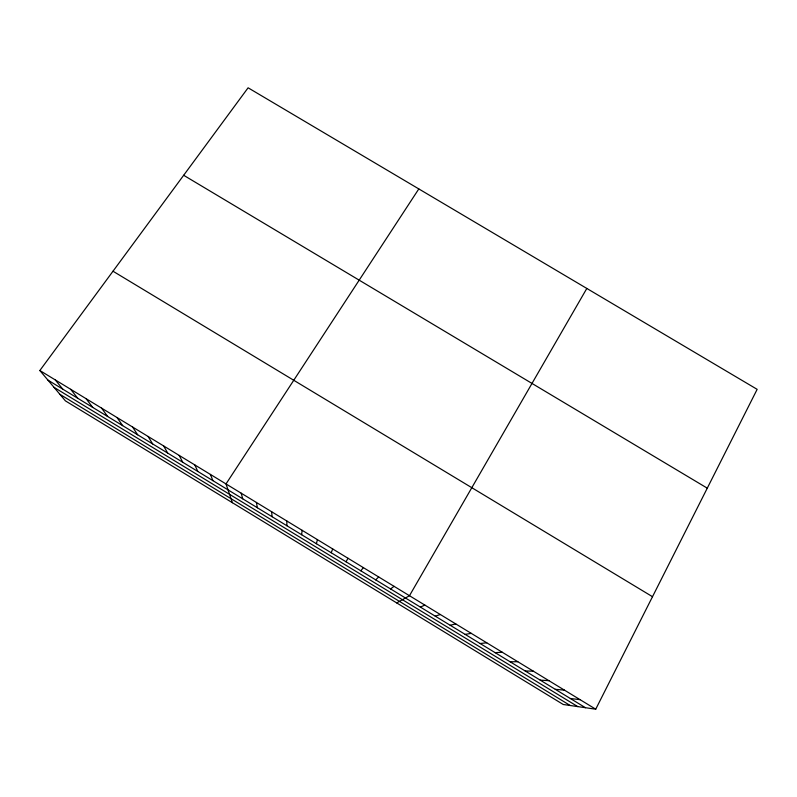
<?xml version="1.0" encoding="UTF-8"?>
<svg xmlns="http://www.w3.org/2000/svg" width="797" height="797" viewBox="0 0 797 797"><rect width="100%" height="100%" fill="white"/><g stroke="black" fill="none" stroke-linecap="round" stroke-linejoin="round"><path stroke-width="1.2" d="M301.635 534.727L302.113 530.304M316.409 543.733L317.395 539.619M331.203 552.749L332.688 548.934M595.728 709.2L757.15 389.344L248.106 87.8L39.85 370.515L65.404 400.861L563.27 704.498L595.728 709.2L39.85 370.515M346.018 561.775L348.01 558.269M586.821 288.444L409.469 595.718L396.717 602.921M418.814 188.919L226.009 483.938L232.395 502.708M360.842 570.811L363.342 567.613M375.686 579.857L378.695 576.968M390.56 588.923L394.077 586.333M420.338 607.075L424.881 605.102M435.262 616.171L440.313 614.507M450.195 625.266L455.774 623.921M465.159 634.382L471.246 633.356M480.133 643.518L486.738 642.79M495.126 652.653L502.249 652.245M510.14 661.799L517.781 661.709M525.163 670.964L533.332 671.184M540.217 680.13L548.904 680.668M555.28 689.315L564.495 690.162M570.373 698.511L580.106 699.676M183.669 175.28L707.278 488.172M112.995 271.219L652.504 596.704M47.91 380.089L585.476 707.716M53.987 387.302L577.765 706.6M59.924 394.346L570.224 705.504M55.252 379.9L62.824 389.175M70.674 389.305L77.747 398.271M86.116 398.709L92.691 407.387M101.588 408.134L107.655 416.502M117.069 417.568L122.638 425.628M132.571 427.013L137.632 434.773M148.093 436.467L152.655 443.929M163.634 445.931L167.689 453.094M179.195 455.416L182.742 462.27M194.777 464.91L197.815 471.455M210.388 474.414L212.909 480.651M241.192 493.184L242.706 498.812M256.395 502.449L257.411 507.779M271.618 511.724L272.136 516.745M286.85 521.009L286.88 525.731"/></g></svg>
